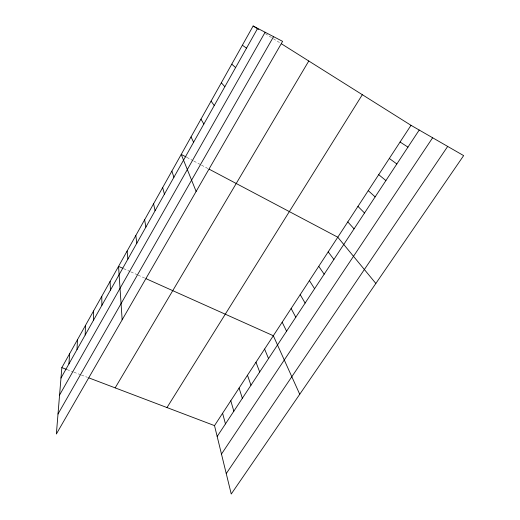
<?xml version="1.0" encoding="UTF-8"?>
<svg xmlns="http://www.w3.org/2000/svg" width="520" height="520" viewBox="0 0 520 520"><rect width="100%" height="100%" fill="white"/><g stroke="black" fill="none" stroke-linecap="round" stroke-linejoin="round"><path stroke-width="0.39" stroke-dasharray="2.6 1.95" d="M67.139 369.635L73.197 371.937M73.951 372.223L80.684 374.784M81.432 375.063L87.399 377.332M123.65 268.651L130.221 271.596M130.949 271.921L137.442 274.827M138.157 275.151L144.625 278.05M186.862 157.391L193.2 160.745M193.908 161.115L200.857 164.788M201.552 165.159L209.17 169.189M265.369 33.696L272.747 38.337M273.416 38.76L280.092 42.959"/><path stroke-width="0.78" d="M93.477 320.268L93.561 310.973M85.183 335.023L85.469 325.436M76.999 349.57L77.48 339.69M68.933 363.909L69.609 353.75M61.841 367.621L56.355 434.018L282.601 41.36L253.136 26L61.841 367.621L66.385 369.35M60.977 378.053L257.66 28.36M59.573 395.05L265.115 32.246M58.006 414.018L273.559 36.647M115.167 387.875L308.776 61.002M166.992 407.563L362.329 94.692M214.513 425.613L411.001 125.314L463.645 155.61L231.244 494L214.513 425.613L88.894 377.897M217.172 436.469L419.211 130.039M221.475 454.077L432.634 137.761M226.245 473.584L447.688 146.425M122.922 268.32L118.547 266.364L122.155 319.813M146.062 278.694L273.325 335.731L299.735 394.271M186.16 157.02L181.233 154.407L196.125 191.438M209.17 169.189L337.779 237.218L375.843 283.452M253.136 26L258.577 29.419M281.431 43.797L411.001 125.314M400.082 142.012L407.94 147.127M242.365 45.24L246.539 48.133M389.318 158.457L396.838 163.963M378.709 174.668L385.905 180.544M231.764 64.168L235.606 67.574M368.257 190.645L375.135 196.885M357.955 206.394L364.52 212.979M347.796 221.917L354.062 228.846M221.332 82.797L224.848 86.697M328.198 251.869L333.892 259.435M211.068 101.127L214.266 105.515M318.74 266.318L324.168 274.183M309.413 280.572L314.574 288.73M200.967 119.171L203.859 124.02M300.209 294.639L305.117 303.082M291.128 308.516L295.783 317.233M282.165 322.212L286.579 331.201M191.022 136.929L193.615 142.227M264.596 349.07L268.534 358.566M255.977 362.238L259.688 371.982M247.475 375.238L250.958 385.216M171.873 171.119L173.908 177.261M239.077 388.076L242.346 398.281M230.783 400.745L233.844 411.177M162.656 187.583L164.43 194.123M222.599 413.257L225.453 423.904M153.576 203.801L155.09 210.724M144.625 219.785L145.892 227.078M135.805 235.534L136.832 243.191M127.114 251.062L127.901 259.064M110.097 281.444L110.442 290.108M101.77 296.315L101.901 305.298"/></g></svg>
